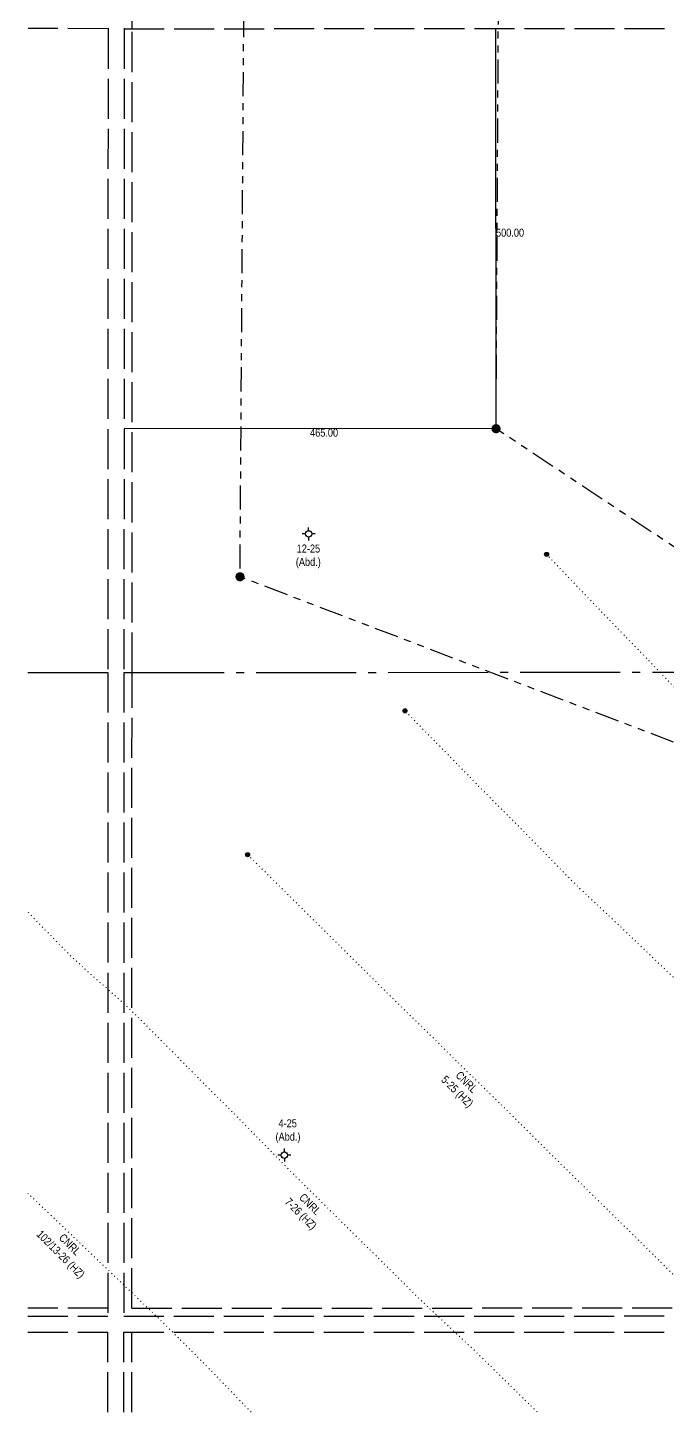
# Model space of a CAD drawing. Extents: x 492570 to 504268, y 6024618 to 6032974.
# Drawn here: x 498179 to 498978, y 6026245 to 6027974 of the extents above; entities that cross this region are included whole.
import ezdxf

# ---------------------------------------------------------------- set-up
doc = ezdxf.new("R2010")
doc.units = 0
doc.header["$LTSCALE"] = 5
doc.header["$PDMODE"] = 34
doc.header["$PDSIZE"] = 0.03
for name, pattern in [('foc-DOT', [1, 0.2, -0.8]), ('foc-DRILLPATH', [14.75, 6, -1.75, 1.75, -1.75, 1.75, -1.75]), ('foc-QUARTERLINE', [33, 25, -3, 2, -3]), ('foc-UNSURVEYED', [12.5, 10, -2.5])]:
    doc.linetypes.add(name, pattern=pattern)
for name, color, linetype in [('100052506221W500', 7, 'Continuous'), ('102052506221W500', 7, 'Continuous'), ('102112506221W500', 7, 'Continuous'), ('AS-DRILL-T', 8, 'Continuous'), ('DETAIL-HZ-Existing', 8, 'foc-DOT'), ('DRILL-T', 8, 'Continuous'), ('F-WS-S', 8, 'Continuous'), ('L-BD', 7, 'Continuous'), ('L-MON', 1, 'Continuous'), ('L-SECQ', 8, 'foc-QUARTERLINE'), ('L-USEC', 7, 'foc-UNSURVEYED'), ('P-PDRILLPATH', 12, 'foc-DRILLPATH')]:
    doc.layers.add(name, color=color, linetype=linetype)
doc.layers.add('F-WS-T', color=190, linetype='Continuous', lineweight=9)
doc.styles.add('80L', font='ARIALN.TTF', dxfattribs={"height": 10})

# ---------------------------------------------------------------- blocks, each defined once
blk = doc.blocks.new('plbh')
at = {"layer": 'L-MON'}
h = blk.add_hatch(color=255, dxfattribs=at)
h.dxf.hatch_style = 1
edge = h.paths.add_edge_path()
edge.add_arc((0, 0), 1.16, 0, 360)
h = blk.add_hatch(color=256, dxfattribs=at)
h.dxf.hatch_style = 1
h.paths.add_polyline_path([(-0.96, 0, 1), (0.96, 0, 1)])
h.paths.add_polyline_path([(0.91, 0, -1), (-0.91, 0, -1)], flags=16)
h.paths.add_polyline_path([(0.45, 0, -1), (-0.45, 0, -1)], flags=0)
h = blk.add_hatch(color=256, dxfattribs=at)
h.dxf.hatch_style = 1
h.paths.add_polyline_path([(-0.45, 0, 1), (0.45, 0, 1)])
h.paths.add_polyline_path([(0.4, 0, -1), (-0.4, 0, -1)], flags=16)
at = {"layer": 'L-MON', "color": 240}
for radius in [0.96, 0.91, 0.45, 0.4]:
    blk.add_circle((0, 0), radius, dxfattribs=at)
blk = doc.blocks.new('GABD')
for p, q in [((-0.81, 0), (-1.62, 0)), ((0, 0.81), (0, 1.62)), ((1.62, 0), (0.81, 0)), ((0, -0.81), (0, -1.62))]:
    blk.add_line(p, q)
blk.add_circle((0, 0), 0.8)
blk = doc.blocks.new('BH-Existing')
at = {"layer": 'AS-DRILL-T'}
h = blk.add_hatch(color=256, dxfattribs=at)
h.dxf.hatch_style = 1
edge = h.paths.add_edge_path()
edge.add_arc((0, 0), 0.5, 0, 360)
blk.add_circle((0, 0), 0.5, dxfattribs=at)

msp = doc.modelspace()

# ---------------------------------------------------------------- linework, layer by layer
at = {"layer": '100052506221W500'}
msp.add_point((498453.336, 6026941.403), dxfattribs=at)
at = {"layer": '102052506221W500'}
msp.add_point((498649.815, 6027121.152), dxfattribs=at)
at = {"layer": '102112506221W500'}
msp.add_point((498826.805, 6027316.606), dxfattribs=at)
at = {"layer": 'DETAIL-HZ-Existing', "flags": 128}
for points in [[(499939.688, 6026245.597), (499915.703, 6026268.738), (499895.647, 6026287.962), (499875.741, 6026307.055), (499855.924, 6026326.208), (499835.988, 6026345.451), (499815.841, 6026364.745), (499795.845, 6026383.798), (499775.928, 6026402.831), (499755.952, 6026421.964), (499735.926, 6026441.158), (499716.139, 6026460.281), (499697.263, 6026478.675), (499676.506, 6026498.788), (499616.687, 6026556.258), (499597.02, 6026575.561), (499577.204, 6026594.994), (499537.721, 6026633.481), (499517.864, 6026652.894), (499497.928, 6026672.028), (499478.041, 6026691.311), (499458.315, 6026710.414), (499418.572, 6026748.231), (499398.326, 6026767.754), (499378.539, 6026786.927), (499358.273, 6026806.041), (499338.676, 6026825.214), (499318.87, 6026844.957), (499299.193, 6026864.121), (499279.337, 6026883.394), (499239.364, 6026921.641), (499219.548, 6026940.824), (499199.991, 6026959.927), (499158.489, 6026996.824), (499138.113, 6027012.417), (499115.878, 6027028.499), (499094.392, 6027045.922), (499074.126, 6027064.345), (499053.94, 6027083.548), (499014.696, 6027122.405), (498995.08, 6027141.948), (498975.733, 6027161.612), (498956.897, 6027181.356), (498937.5, 6027201.509), (498918.253, 6027221.343), (498899.036, 6027241.216), (498860.833, 6027280.944), (498851.83, 6027290.38), (498826.801, 6027316.562)], [(499552.132, 6026245.461), (499547.247, 6026250.128), (499507.034, 6026287.884), (499486.948, 6026306.917), (499447.125, 6026344.964), (499407.002, 6026383.18), (499387.066, 6026402.244), (499367.159, 6026421.387), (499347.263, 6026440.57), (499327.316, 6026459.673), (499267.417, 6026516.823), (499247.431, 6026535.957), (499227.524, 6026555), (499207.498, 6026574.073), (499167.885, 6026612.62), (499108.765, 6026670.56), (499088.889, 6026689.793), (499068.862, 6026708.977), (499048.806, 6026727.91), (499028.75, 6026746.903), (499008.743, 6026766.006), (498988.747, 6026785.06), (498968.921, 6026803.813), (498948.744, 6026823.126), (498928.808, 6026842.199), (498908.781, 6026861.193), (498888.645, 6026880.136), (498868.519, 6026899.009), (498848.822, 6026918.503), (498829.175, 6026938.856), (498790.542, 6026978.333), (498770.935, 6026997.847), (498751.399, 6027017.47), (498732.102, 6027037.324), (498693.579, 6027076.711), (498675.513, 6027095.055), (498649.824, 6027121.166)], [(499158.856, 6026245.322), (499147.342, 6026256.545), (499127.955, 6026275.538), (499107.718, 6026295.492), (499088.102, 6026314.945), (499049.579, 6026353.192), (499029.472, 6026373.375), (499009.816, 6026392.809), (498990.769, 6026411.362), (498970.413, 6026431.506), (498950.966, 6026450.839), (498931.25, 6026470.272), (498912.013, 6026489.096), (498891.707, 6026509.019), (498871.88, 6026528.412), (498851.783, 6026548.166), (498832.047, 6026567.619), (498812.45, 6026587.063), (498794.334, 6026605.237), (498753.671, 6026645.253), (498733.714, 6026664.606), (498713.948, 6026683.969), (498694.221, 6026703.563), (498674.665, 6026722.896), (498650.897, 6026745.998), (498636.482, 6026760.113), (498616.916, 6026779.487), (498605.042, 6026791.273), (498498.926, 6026896.467), (498453.351, 6026941.412)], [(498815.201, 6026245.201), (498786.459, 6026273.422), (498766.351, 6026293.164), (498746.953, 6026312.366), (498683.74, 6026371.723), (498662.652, 6026391.776), (498642.884, 6026411.658), (498596.54, 6026457.413), (498514.559, 6026538.393), (498458.705, 6026595.179), (498438.197, 6026616.191), (498418.09, 6026636.224), (498398.182, 6026656.016), (498377.514, 6026676.948), (498357.166, 6026697.53), (498336.669, 6026718.203), (498316.271, 6026738.675), (498295.773, 6026758.267), (498274.445, 6026777.19), (498252.038, 6026796.842), (498231.58, 6026815.834), (498190.504, 6026857.749), (498178.747, 6026870.092)], [(498457.751, 6026245.075), (498438.353, 6026265.281), (498418.586, 6026285.813), (498398.508, 6026306.365), (498357.533, 6026347.27), (498336.035, 6026368.192), (498294.689, 6026407.867), (498252.964, 6026447.642), (498211.248, 6026487.727), (498190.501, 6026507.419), (498178.66, 6026518.444)]]:
    msp.add_lwpolyline(points, dxfattribs=at)
at = {"layer": 'L-BD'}
for q in [(498763.584, 6027973.307), (498298.952, 6027473.691)]:
    msp.add_line((498763.703, 6027473.575), q, dxfattribs=at)
at = {"layer": 'L-SECQ', "flags": 128}
for points in [[(498178.824, 6027169.058), (498278.771, 6027169.1)], [(498298.877, 6027169.108), (499099.891, 6027169.443)]]:
    msp.add_lwpolyline(points, dxfattribs=at)
at = {"layer": 'L-USEC'}
for p, q in [((498278.969, 6027973.189), (498179.022, 6027973.301)), ((498299.073, 6027973.197), (499099.893, 6027973.386)), ((498278.575, 6026375.076), (498178.628, 6026375.188)), ((498298.679, 6026365.025), (499099.889, 6026365.331)), ((498308.733, 6026375.087), (499099.889, 6026375.388)), ((498178.626, 6026364.979), (498278.572, 6026365.018)), ((498178.621, 6026344.873), (498278.562, 6026344.911)), ((498298.671, 6026344.919), (499099.889, 6026345.224))]:
    msp.add_line(p, q, dxfattribs=at)
at = {"layer": 'L-USEC', "flags": 128}
for points in [[(498279.369, 6029598.702), (498279.268, 6029185.46), (498279.167, 6028777.275), (498279.069, 6028375.232), (498278.969, 6027973.189)], [(498299.475, 6029598.691), (498299.374, 6029185.455), (498299.273, 6028777.27), (498299.175, 6028375.227), (498299.075, 6027973.184)], [(498309.127, 6027973.199), (498309.227, 6028375.244), (498309.326, 6028777.287)], [(498278.969, 6027973.189), (498278.87, 6027571.147), (498278.771, 6027169.104)], [(498299.075, 6027973.184), (498298.977, 6027571.142), (498298.877, 6027169.099)], [(498308.929, 6027169.112), (498309.029, 6027571.157), (498309.127, 6027973.199)], [(498278.771, 6027169.104), (498278.671, 6026767.057), (498278.572, 6026365.018)], [(498298.877, 6027169.099), (498298.777, 6026767.052), (498298.679, 6026365.025)], [(498308.733, 6026375.082), (498308.83, 6026767.065), (498308.929, 6027169.112)], [(498278.538, 6026244.965), (498278.562, 6026344.93)], [(498298.647, 6026244.973), (498298.671, 6026344.925)], [(498308.701, 6026244.976), (498308.726, 6026344.923)]]:
    msp.add_lwpolyline(points, dxfattribs=at)
at = {"layer": 'P-PDRILLPATH', "flags": 128}
for points in [[(499940.523, 6026691.96), (498763.703, 6027473.575), (498790.72, 6032327.61)], [(500018.918, 6026687.573), (498443.829, 6027288.598), (498475.767, 6031938.079)]]:
    msp.add_lwpolyline(points, dxfattribs=at)

# ---------------------------------------------------------------- block references
at = {"layer": 'AS-DRILL-T', "xscale": 4.997316549999998, "yscale": 4.997316549999998, "zscale": 4.997316549999998}
for p in [(498826.801, 6027316.562), (498649.824, 6027121.166), (498453.351, 6026941.412)]:
    msp.add_blockref('BH-Existing', p, dxfattribs=at)
at = {"layer": 'F-WS-S', "xscale": 4.997316549999959, "yscale": 4.997316549999959, "zscale": 4.999999999999954}
for p in [(498529.567, 6027342.169), (498499.252, 6026566.188)]:
    msp.add_blockref('GABD', p, dxfattribs=at)
at = {"layer": 'L-MON', "xscale": 4.997316549999959, "yscale": 4.997316549999959, "zscale": 54.97048204999951}
for p in [(498763.703, 6027473.575), (498443.826, 6027288.598)]:
    msp.add_blockref('plbh', p, dxfattribs=at)

# ---------------------------------------------------------------- texts
at = {"layer": 'DRILL-T', "char_height": 10, "attachment_point": 1, "rotation": 315.091649, "style": '80L'}
for s, width, insert in [('\\pi23.152;CNRL\\P\\pi14.325;5-25 (HZ)', 76.50094, (498702.985, 6026688.416)), ('\\pi23.152;CNRL\\P\\pi14.359;7-26 (HZ)', 76.50094, (498507.582, 6026535.796)), ('\\pi24.698;CNRL\\P\\pi1.9215;102/13-26 (HZ)', 79.59341, (498206.344, 6026486.544))]:
    msp.add_mtext_dynamic_manual_height_columns(s, width=width, gutter_width=49.973, heights=[0], dxfattribs=dict(at, insert=insert))
at = {"layer": 'F-WS-T', "char_height": 9.99471, "attachment_point": 1, "style": '80L'}
for s, insert in [('\\pi1.502;12-25\\P\\pi0.39415;(Abd.)', (498513.147, 6027328.874)), ('\\pi4.1371;4-25\\P\\pi0.39415;(Abd.)', (498487.802, 6026610.975))]:
    msp.add_mtext_dynamic_manual_height_columns(s, width=30.58153, gutter_width=49.973, heights=[0], dxfattribs=dict(at, insert=insert))
at = {"layer": 'L-BD', "char_height": 9.99463, "width": 2.49866, "attachment_point": 1, "style": '80L'}
for s, insert in [('{\\C1;500.00}', (498763.644, 6027723.441)), ('{\\C1;465.00}', (498531.328, 6027473.633))]:
    msp.add_mtext(s, dxfattribs=dict(at, insert=insert))

doc.saveas('drawing.dxf')
